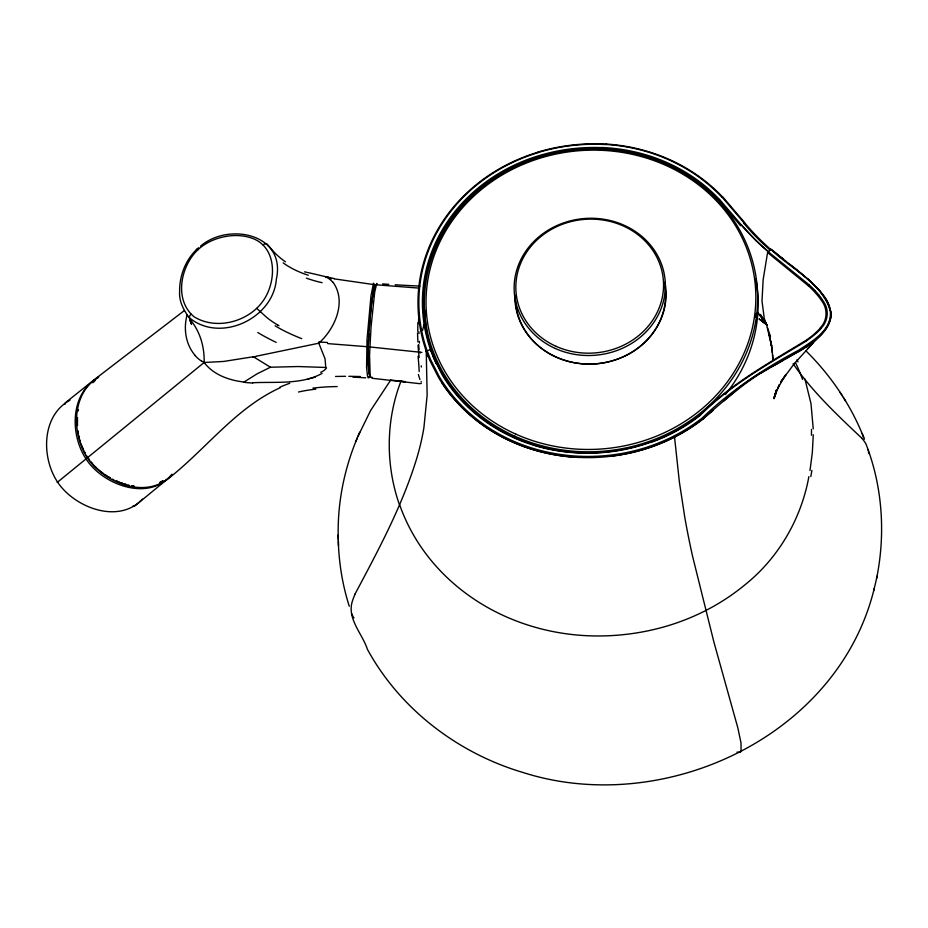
<?xml version="1.0" encoding="UTF-8"?>
<svg xmlns="http://www.w3.org/2000/svg" width="928" height="928" viewBox="0 0 928 928"><rect width="100%" height="100%" fill="white"/><g stroke="black" fill="none" stroke-linecap="round" stroke-linejoin="round"><path stroke-width="1.39" d="M332.734 281.892C347.2 301.217 334.927 328.906 318.814 343.198L325.044 358.8L325.774 367.465L298.236 366.537L270.442 367.233L257.079 373.833L244.029 382.034C229.123 380.329 213.475 374.877 204.137 362.488C204.485 349.38 201.388 336.087 194.184 325.02C187.305 314.894 178.733 304.894 179.626 291.705C179.336 275.303 186.018 258.541 198.557 247.753M368.091 355.238L368.66 370.4M368.103 354.334L368.091 356.897M368.091 354.241L368.161 350.471M813.264 434.722L812.336 452.493L809.993 470.577M368.114 352.362L368.184 349.438M368.184 349.357L368.219 348.394M419.015 323.791L419.038 323.083M368.207 348.302L368.288 346.214A33.872 2.366 -86.1 0 1 368.66 338.534M424.374 321.39L425.326 310.462M355.169 593.792C378.612 549.666 402.543 505.377 417.066 457.307A967.057 397.265 -19.6 0 0 423.934 427.46L427.147 395.084L426.242 351.144A179.058 162.261 -4.5 0 1 418.574 289.35A171.622 155.544 -4.7 0 1 537.973 152.215M77.5 417.519L77.476 425.639M368.787 336.261L368.288 346.132A1.578 0.65 2.1 0 1 366.653 346.666L327.677 343.604M368.706 337.316L369.147 330.426M368.845 335.031L368.915 333.883M369.158 330.53L369.228 329.278M369.251 329.382L369.321 328.129M369.332 328.245L369.402 326.981M369.414 327.097L369.483 325.844M369.495 325.96L369.576 324.707M369.588 324.823L369.669 323.57M369.68 323.686L369.762 322.434M369.773 322.561L369.854 321.308M369.866 321.436L369.947 320.195M369.959 320.322L370.133 317.968M370.144 318.095L370.237 316.866M370.249 317.005L370.33 315.775M370.353 315.914L370.434 314.685M370.446 314.836L370.539 313.618M370.55 313.757L370.643 312.55M370.655 312.69L370.748 311.483M370.759 311.634L370.852 310.439M370.864 310.59L370.956 309.407M370.968 309.558L371.165 307.365M371.072 308.537L371.49 304.396M371.293 306.518L371.826 301.554M371.618 303.595L372.047 299.744M371.942 300.8L373.717 288.689L375.132 284.838L372.163 299.013M78.23 410.93L78.451 409.642M776.11 390.526L775.367 394.806L776.086 391.036M876.554 578.608C885.683 534.041 882.586 486.295 865.905 443.862A206.77 84.947 -19.6 0 0 862.008 438.41M808.88 476.621C801.224 518.938 778.36 558.215 744.639 585.069A211.317 191.516 -4.7 0 1 662.812 627.224A220.945 200.251 -4.7 0 1 588.955 635.796A211.758 191.91 -4.7 0 1 399.597 504.623M775.866 391.628L774.126 398.704L776.562 389.864L773.871 398.158L779.462 384.563L777.56 388.507L785.97 374.448L780.703 381.976L794.31 363.637L816.617 339.056M355.215 593.781A196.829 80.852 -19.6 0 0 351.886 602.887C347.675 619.626 362.674 634.474 367.407 649.31C399.991 709.131 458.038 753.258 522.998 772.49C663.868 817.522 838.622 736.182 874.373 588.016M873.816 590.428L877.111 576.16M428.423 356.99L426.265 351.062L431.01 349.496L431.369 351.782M424.606 317.608L424.804 316.831M187.12 314.801C183.292 328.628 185.635 344.566 195.251 355.54M401.14 380.747C385.758 420.106 385.445 464.87 399.423 504.658M357.373 437.761C343.87 469.765 337.05 504.716 338.302 539.458M358.162 435.951L370.585 410.57L390.897 379.761M355.795 441.554L359.728 432.204M377.394 284.513L376.733 283.446L374.68 292.262L371.038 327.062L369.541 355.459L370.202 376.571L368.915 372.534M171.912 474.231C150.232 501.155 107.114 486.376 88.763 462.77C69.728 438.538 68.742 393.727 98.449 377.452M372.372 377.383A41.888 3.097 -85.8 0 1 372.047 377.974L369.808 376.246L369.019 373.288M820.259 327.793C827.567 320.508 827.846 308.641 821.547 300.637A63.777 57.524 -8.4 0 0 817.754 295.51L815.004 292.378A133.574 120.35 -7.9 0 0 808.311 285.673M821.129 328.199C827.915 321.308 829.354 310.219 823.867 302.134A60.1 54.474 -9 0 0 818.577 294.686M142.471 499.09C119.225 523.937 77.337 508.556 59.357 484.636C41.099 460.218 40.554 416.138 70.029 400.13M171.703 475.078C148.526 499.647 106.998 484.265 89.204 460.474C71.386 436.357 70.54 393.669 98.681 376.919M807.58 348.615L813.032 342.861M197.432 250.212C180.415 266.777 173.965 300.138 194.068 316.773C216.143 330.484 248.263 321.935 262.926 301.124C276.428 282.588 277.739 248.066 252.845 238.496C240.99 234.03 227.615 234.935 215.795 239.099C209.403 241.408 203.36 244.806 198.314 249.377C198 251.743 195.309 247.73 196.887 249.98M723.631 401.058L736.53 390.178M713.272 410.234L703.563 418.366M322.039 373.427C301.484 384.842 275.57 381.582 252.752 382.754M184.37 310.555L95.456 378.763A1.578 0.905 56.9 0 0 95.34 380.074M92.719 382.719L94.621 381.257M702.902 418.899C726.23 398.622 749.488 377.719 777.316 363.706M270.442 367.233L253.39 356.746L223.718 361.444L204.137 362.488L57.176 482.456L57.988 481.945M200.61 246.082C228.543 222.059 286.346 233.786 276.37 279.096C273.458 318.49 220.493 343.279 189.672 317.991A3.515 1.96 -45.5 0 1 190.971 314.174M806.571 340.878C769.277 363.428 731.171 384.331 700.025 415.547A168.583 152.795 -4.7 0 1 674.436 432.123A163.722 148.387 -4.7 0 1 655.713 440.661L650.864 442.459M772.421 250.351L770.878 249.272L767.642 252.602L768.164 251.708L809.007 284.745M806.548 346.341C817.904 338.453 832.439 327.677 830.885 312.028M161.681 481.504L162.702 480.866M162.852 480.948L159.581 482.653M770.878 249.272C790.354 268.726 821.79 282.147 830.305 310.868C832.381 330.008 812.197 341.249 798.59 350.227C763.721 368.683 730.858 390.514 702.287 417.925A171.947 155.834 -4.7 0 1 676.129 434.872A167.26 151.589 -4.7 0 1 656.989 443.584C595.579 467.619 520.689 458.072 470.577 414.004A171.75 155.66 -4.7 0 1 439.246 376.617L430.511 359.484L427.054 350.552A178.153 161.46 -4.7 0 1 419.456 289.037A170.729 154.732 -4.7 0 1 538.205 152.621M798.567 351.457L784.45 359.693M761.064 373.044L768.952 368.428M770.321 367.639L775.901 364.495M783.023 360.505L776.04 364.414M777.826 363.416C796.7 351.074 824.377 341.875 830.769 317.794C832.37 299.187 815.41 286.149 803.022 274.955M159.744 482.734L160.799 482.177M315.218 377.162L308.073 379.007M280.372 387.649C234.239 408.529 204.148 451.878 164.36 481.644A1.578 0.905 56.9 0 1 162.98 481.226A1.578 0.905 56.9 0 1 163.026 482.757L135.024 505.783A3.515 2.007 56.8 0 1 133.272 505.818M650.598 442.099L655.412 440.313A162.899 147.645 -4.7 0 0 674.041 431.822A167.701 151.995 -4.7 0 0 699.492 415.326C730.777 384.041 768.662 363.15 805.968 340.379A80.516 73.126 -8.2 0 0 820.503 327.978M318.814 343.198L256.673 356.143M335.53 376.455L345.541 376.304M307.806 272.519L328.152 277.228L331.377 278.899M348.847 376.304L360.412 376.524M578.701 457.446L577.541 457.388M419.897 286.137L395.166 284.803M368.857 376.872L369.356 376.896A1.578 1.531 20 0 0 370.666 376.281M577.158 457.376L576.566 457.342M418.261 288.051L376.072 284.792A1.578 1.508 17.1 0 0 374.355 286.195M352.942 377.116L365.76 377.835M382.626 283.898L388.797 284.374M372.395 378.311L419.769 383.682M420.268 352.246L421.904 352.431M392.092 380.19L405.234 381.733L398.669 380.944M132.82 485.854L134.247 486.121M131.672 485.715L132.959 485.924M334.208 278.864L372.928 284.455A1.578 1.52 17.3 0 1 374.344 286.079M304.628 271.846L306.727 272.298M127.67 484.822L129.096 485.193M125.094 484.138L126.382 484.486M123.958 483.824L125.245 484.207M121.255 482.92L122.531 483.349M121.394 482.989L122.682 483.418M533.971 444.895L524.459 441.635A168.188 152.436 -4.7 0 1 481.296 417.751A166.936 151.287 -4.7 0 1 443.166 375.121L438.608 366.896L431.265 349.694A173.756 157.482 -4.7 0 1 423.562 293.492A166.286 150.696 -4.7 0 1 539.574 156.82M120.13 482.525L116.186 480.924M325.496 276.938L327.398 277.774A39.069 25.764 -62.8 0 1 332.618 282.054M118.854 482.038L116.336 480.994M737.006 752.132L740.045 752.399A55.425 9.756 62.7 0 0 741.066 750.914L741.008 742.899L737.888 728.039L713.992 642.396L692.566 556.243A967.637 170.474 62.7 0 1 684.841 517.662L679.412 482.282L674.528 436.995M112.45 479.15L113.831 479.834M204.137 362.488L201.538 360.969M108.785 477.143L110.003 477.839M110.142 477.908L107.59 476.424M278.98 325.763L277.797 325.067M107.729 476.493L105.212 474.904M105.351 474.962L106.534 475.739M285.43 261.789L284.258 260.977A125.048 66.259 -1.6 0 1 273.656 251.662L267.009 244.041A3.515 1.96 -45.5 0 0 263.169 244.969M102.892 473.28L104.18 474.162M767.131 324.87L759 318.896L766.946 324.823M101.744 472.422L103.031 473.338M100.618 471.54L101.883 472.48M767.05 324.87L760.89 320.056L767.166 325.229M789.206 263.807L780.634 257.021M790.215 264.584L791.746 265.802M789.009 263.633L790.47 264.805M791.41 265.524L793.011 266.812M781.817 257.972L783.023 258.924M781.712 257.891L772.305 250.27M792.605 266.475L805.585 277.124M780.483 256.928L773.43 251.198M793.8 267.426L802.094 274.166M99.505 470.635L100.758 471.61M98.403 469.707L99.644 470.693M806.641 278.064L807.824 279.096M97.324 468.744L98.542 469.765M808.276 285.708L767.584 252.544L763.164 279.595L762.004 300.95L764.243 318.35L770.507 336.528M97.463 468.814L95.224 466.761M811.269 282.216L819.784 290.916L826.129 299.408M96.408 467.828L94.215 465.728M756.088 240.746L743.108 226.977L719.56 199.439M805.817 350.726C831.175 375.759 851.591 405.965 864.42 439.246M256.766 308.398L266.962 317.643A125.048 36.482 12.3 0 0 277.727 325.067M93.218 464.673L94.354 465.786M815.086 290.708L818.612 294.663M722.947 197.142L744.604 222.546M722.239 197.316L743.873 222.674M718.922 200.332L740.602 225.736M93.357 464.731L91.304 462.48M862.031 438.399C837.381 415.152 812.51 391.802 793.104 363.73M92.382 463.64L90.526 461.402M757.758 312.771L766.424 323.315M757.689 312.713L762.491 318.629M89.633 460.242L87.012 456.576M766.134 323.536L760.31 314.406L764.278 321.262M87.951 457.852L88.775 459.058M840.084 392.335L842.23 395.769M843.332 397.462L845.512 400.942M86.246 455.323L87.151 456.622M826.419 299.976L827.927 302.76M84.297 451.542L84.958 452.841M84.819 452.783L83.532 450.184M796.978 359.751L797.999 361.862M828.205 303.328L830.734 311.356M82.511 447.598L83.068 448.92M82.94 448.874L81.838 446.206M189.753 319.847L191.516 324.243L189.88 319.708M862.17 433.562L863.701 437.448M430.406 349.566L433.805 358.324L442.366 375.132A167.806 152.076 -4.7 0 0 480.692 417.994A169.047 153.213 -4.7 0 0 524.088 441.983L533.646 445.266A170.938 154.918 -4.7 0 0 650.772 442.227M426.242 351.178L429.71 360.145L438.48 377.383A172.654 156.472 -4.7 0 0 469.986 414.967C520.353 459.256 595.625 468.849 657.36 444.698A168.119 152.366 -4.7 0 0 676.593 435.928A172.852 156.658 -4.7 0 0 702.89 418.888M81.977 446.252L80.875 443.503M804.97 379.158L811.002 403.634L813.241 428.875M351.538 613.431L353.174 616.842A55.9 22.968 -19.6 0 0 353.997 617.862M349.276 606.251C341.887 583.213 338.326 559.039 338.175 534.864M80.028 440.765L80.434 442.134M79.646 439.396L80.156 440.812M767.294 327.665L771.539 346.063L769.277 334.382L770.275 339.404M374.286 284.525L373.52 283.191L370.968 295.974L367.001 339.799L366.572 367.453L367.5 375.991L368.172 377.824L368.926 377.742A42.131 3.132 -85.8 0 0 369.356 376.954M79.437 438.074L78.694 435.267M78.984 436.647L79.298 438.016M868.248 449.558L868.701 453.537M78.439 433.886L77.998 431.126M78.138 431.172L78.335 432.552M368.95 373.033L368.857 372.14M770.855 341.156L772.015 349.427M368.845 372.256L368.265 365.087M771.481 344.578L772.386 352.837M420.198 353.023L420.129 352.234L369.808 346.956A1.578 0.638 2.1 0 1 368.288 346.214M772.003 348.035L772.85 359.774M421.254 365.852L421.335 367.036M419.444 343.093L419.34 341.388M368.242 364.333L368.091 357.825M338.372 541.012L338.488 545.618M419.004 333.465L418.969 331.853M772.746 355.053L772.873 360.563M795.377 362.477A183.326 145.522 25.3 0 1 802.569 379.436M811.884 470.426A212.06 163.398 -53.2 0 1 810.805 476.528M811.49 429.42A222.871 165.636 -52.5 0 1 811.455 435.232M736.31 389.969A222.244 198.093 -8.3 0 1 760.867 372.778M806.71 346.538A202.513 176.854 -10 0 1 798.718 351.654M807.952 278.98A203.371 188.245 -15 0 1 811.397 282.124M703.691 418.505A173.292 157.064 -4.7 0 1 611.413 456.077M575.604 457.295A171.738 155.649 -4.7 0 1 442.122 382.962M95.248 380.062A1.578 0.905 56.9 0 0 94.099 379.842L65.61 402.555A3.515 2.007 56.8 0 0 65.076 404.237M318.606 342.072A246.732 116.418 5.9 0 1 327.549 342.478M276.173 342.386A125.199 26.819 15.4 0 1 257.787 332.502M256.14 356.364A127.09 9.605 -12.2 0 1 252.822 356.978M326.494 367.964A82.093 30.079 34.7 0 1 320.682 372.302M312.933 388.113A185.078 139.258 11.8 0 1 337.212 386.57M322.132 282.68A125.199 89.32 -14.8 0 1 306.437 278.168M334.266 278.562A246.732 240.236 5.5 0 1 325.577 276.648M252.694 383.02A110.931 86.896 -16.7 0 1 243.936 382.29M201.457 361.073A34.626 30.775 -22 0 1 195.193 355.586M308.247 275.222A97.069 55.216 -4.7 0 1 283.144 262.856M279.792 387.266A203.302 106.824 15.1 0 1 289.756 383.252M298.514 392.01A148.898 83.114 18.7 0 1 315.833 389.168M301.704 338.639A97.069 27.724 12.7 0 1 275.14 325.809M418.714 344.659A41.516 0.777 85.6 0 1 419.085 349.798M418.064 356.248A59.589 5.046 81.2 0 1 419.178 371.594M421.196 381.524A62.64 6.925 79.5 0 1 421.092 381.953M421.324 383.206A60.274 6.554 79.9 0 1 420.419 383.531M419.955 379.552A49.288 5.011 83 0 1 418.412 374.529M422.53 330.461A45.472 11.681 -77.4 0 1 424.177 324.359M418.482 322.631A55.796 18.711 86 0 1 418.69 318.385M417.809 331.424A53.047 16.008 86.7 0 1 417.89 322.77M417.948 342.026A47.177 10.684 87.5 0 1 417.554 332.897M419.166 357.558A39.382 4.849 87.2 0 1 418.041 345.239M768.523 251.708A262.09 239.737 -12.6 0 1 741.565 225.028M770.924 249.609A259.712 237.904 -10.8 0 1 744.488 222.627M768.222 251.65A240.746 220.586 -12.9 0 1 756.146 240.7M601.622 147.482A167.411 151.728 -4.7 0 1 719.478 199.497M601.611 147.61A173.907 157.609 -4.7 0 0 539.238 155.556A167.237 151.566 -4.7 0 0 422.704 293.062A173.907 157.609 -4.7 0 0 430.453 349.554M718.806 200.425A166.402 150.812 -4.7 0 0 605.764 148.84A173.756 157.482 -4.7 0 0 539.516 156.658M650.493 441.879A170.068 154.129 -4.7 0 1 533.925 444.999M821.326 328.338A81.873 73.718 -8.8 0 1 806.467 340.75M809.03 284.734A139.583 126.591 -9.4 0 1 815.12 290.684M538.159 152.494A178.153 161.46 -4.7 0 1 606.077 144.582M606.088 144.478A170.775 154.767 -4.7 0 1 722.112 197.409M770.054 250.026A258.506 237.266 -12.4 0 1 743.525 222.929M537.927 152.088A179.058 162.284 -4.7 0 1 606.181 144.142M606.193 144.037A171.657 155.579 -4.7 0 1 722.819 197.246M665.063 286.485A75.18 68.138 -4.7 0 1 594.349 363.962A75.18 68.138 -4.7 0 1 515.376 295.649M664.9 282.286A75.667 68.579 -4.7 0 1 596.356 363.741A75.667 68.579 -4.7 0 1 514.854 295.139M756.181 313.386A165.022 149.559 -4.7 0 1 755.868 317.388M755.868 279.108A166.773 151.148 -4.7 0 1 725.371 394.516M436.114 363.474A166.773 151.148 -4.7 0 1 424.804 310.915M556.092 346.33A73.915 66.99 -4.7 0 0 663.462 281.636A73.915 66.99 -4.7 0 0 549.527 230.492A73.915 66.99 -4.7 0 0 556.092 346.33M555.35 348.499A75.667 68.579 -4.7 0 0 665.272 282.263A75.667 68.579 -4.7 0 0 548.634 229.9A75.667 68.579 -4.7 0 0 555.35 348.499M515.62 434.026A165.022 149.559 -4.7 0 0 755.647 290A165.022 149.559 -4.7 0 0 501.514 175.357A165.022 149.559 -4.7 0 0 515.62 434.026M514.878 436.206A166.773 151.148 -4.7 0 0 757.457 290.638A166.773 151.148 -4.7 0 0 500.621 174.766A166.773 151.148 -4.7 0 0 514.878 436.206"/></g></svg>
